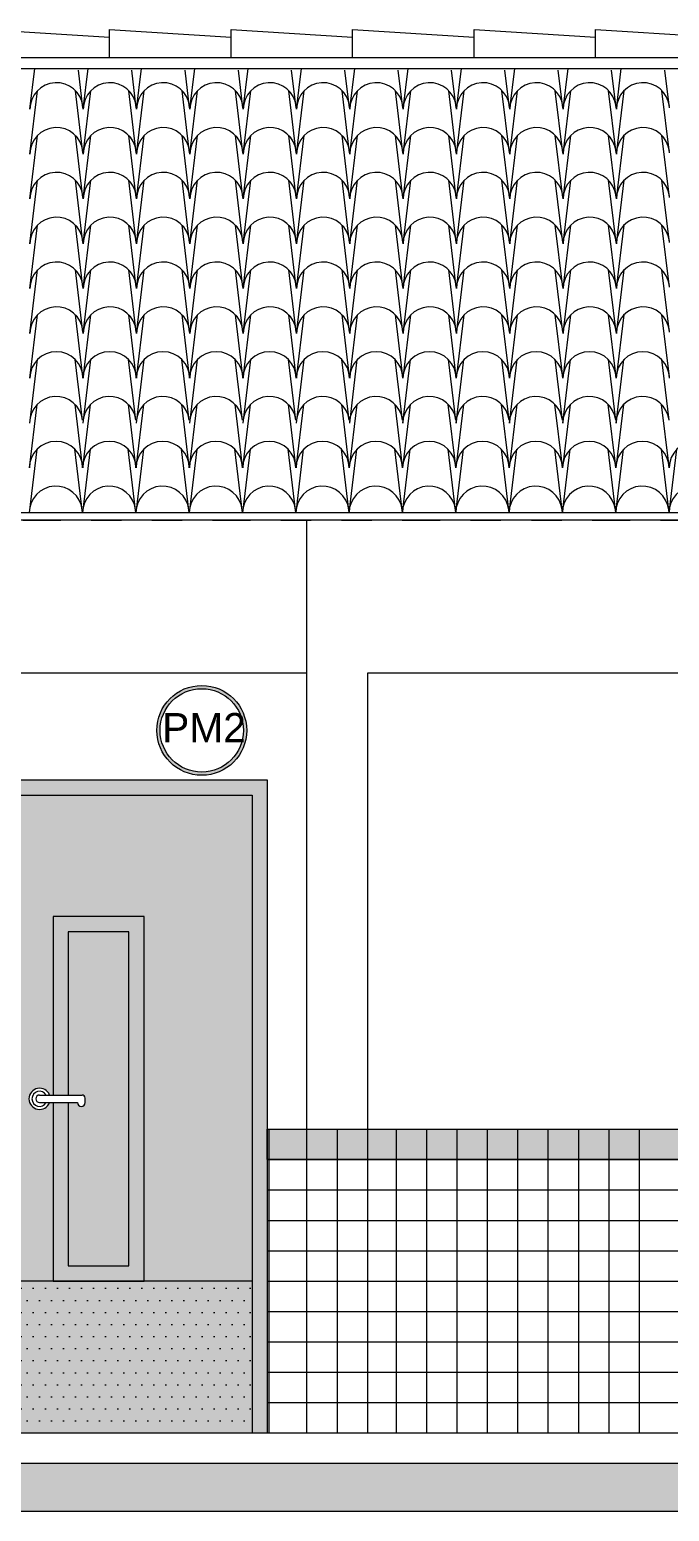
# Model space of a CAD drawing. Extents: x 183 to 373, y 23 to 105.
# Drawn here: x 248.399 to 250.505, y 46.322 to 51.2 of the extents above; entities that cross this region are included whole.
import ezdxf

# ---------------------------------------------------------------- set-up
doc = ezdxf.new("R2010")
doc.units = 0
doc.header["$LTSCALE"] = 0.005
doc.linetypes.add('C5', pattern=[60, 50, -5, 0, -5])
doc.linetypes.add('TRAÇO-2PTOS_P', pattern=[0.625, 0.25, -0.125, 0, -0.125, 0, -0.125])
doc.layers.get('0').update_dxf_attribs({"linetype": 'CONTINUOUS'})
for name, color, linetype in [('01', 1, 'CONTINUOUS'), ('02', 2, 'CONTINUOUS'), ('0_HATCH', 1, 'CONTINUOUS'), ('252', 252, 'CONTINUOUS'), ('A-01', 1, 'CONTINUOUS'), ('A-CHAO_FACHADA', 8, 'CONTINUOUS'), ('A-HACH', 1, 'CONTINUOUS'), ('ARQ-EXO-1_100', 251, 'C5'), ('ARQ-HTC', 9, 'CONTINUOUS'), ('ARQ-SMB-1_100', 1, 'CONTINUOUS'), ('ARQ-TXT-1_075', 2, 'CONTINUOUS'), ('BL-AR-TELHA 2', 2, 'CONTINUOUS'), ('TELHA', 3, 'CONTINUOUS')]:
    doc.layers.add(name, color=color, linetype=linetype)
doc.styles.add('ESC-50-A20', font='arial.ttf', dxfattribs={"height": 0.1})

msp = doc.modelspace()

# ---------------------------------------------------------------- hatches: boundary and pattern name
h = msp.add_hatch()
h.set_pattern_fill('DOTS', color=1, scale=0.025, style=0)
h.set_pattern_definition([(0, (248.331362, 46.58033), (0.0198438, 0.0396875), [0, -0.0396875])])
h.paths.add_polyline_path([(249.1314, 47.0803), (248.3314, 47.0803), (248.3314, 46.5803), (249.1314, 46.5803)])
at = {"layer": '01'}
for points in [[(249.1314, 48.6803), (248.3314, 48.6803), (248.3314, 47.0803), (248.4756, 47.0803), (248.4756, 47.4678), (248.4756, 47.6678), (248.4641, 47.6678, -5.415339), (248.4641, 47.6928), (248.4756, 47.6928), (248.4756, 48.2803), (248.7756, 48.2803), (248.7756, 47.4678), (248.7756, 47.0803), (249.1314, 47.0803)], [(249.1314, 47.0803), (248.3314, 47.0803), (248.3314, 46.5803), (249.1314, 46.5803)]]:
    msp.add_hatch(color=40, dxfattribs=at).paths.add_polyline_path(points)
at = {"layer": '0_HATCH'}
for points in [[(249.1814, 48.7303), (248.2814, 48.7303), (248.2814, 46.5803), (248.3314, 46.5803), (248.3314, 48.6803), (249.1314, 48.6803), (249.1314, 46.5803), (249.1814, 46.5803)], [(248.7756, 48.2803), (248.4756, 48.2803), (248.4756, 47.6928), (248.5256, 47.6928), (248.5256, 48.2303), (248.7256, 48.2303), (248.7256, 47.4678), (248.7256, 47.1303), (248.5256, 47.1303), (248.5256, 47.4678), (248.5256, 47.6678), (248.4756, 47.6678), (248.4756, 47.4678), (248.4756, 47.0803), (248.7756, 47.0803), (248.7756, 47.4678)], [(249.1814, 47.5803), (256.3908, 47.5803), (256.3908, 47.4803), (249.1814, 47.4803)]]:
    msp.add_hatch(color=160, dxfattribs=at).paths.add_polyline_path(points)
at = {"layer": 'A-HACH'}
msp.add_hatch(color=254, dxfattribs=at).paths.add_polyline_path([(206.7713, 46.4803), (206.7713, 46.3223), (267.1607, 46.3223), (267.1607, 46.4803)])
at = {"layer": 'ARQ-HTC'}
h = msp.add_hatch(color=256, dxfattribs=at)
h.dxf.hatch_style = 1
h.set_gradient(color1=(132, 132, 132), one_color=1, tint=1, name='INVHEMISPHERICAL')
h.paths.add_polyline_path([(248.7256, 48.2303), (248.5256, 48.2303), (248.5256, 47.6928), (248.5714, 47.6928, -0.414214), (248.5814, 47.6828), (248.5814, 47.6678, -1), (248.5564, 47.6678), (248.5256, 47.6678), (248.5256, 47.4678), (248.5256, 47.1303), (248.7256, 47.1303), (248.7256, 47.4678)])
at = {"layer": 'ARQ-SMB-1_100'}
h = msp.add_hatch(color=252, dxfattribs=at)
edge = h.paths.add_edge_path()
edge.add_arc((248.9655, 48.8931), 0.1479, 0, 360)
edge = h.paths.add_edge_path(flags=17)
edge.add_arc((248.9655, 48.8931), 0.1372, 0, 360)

# ---------------------------------------------------------------- linework, layer by layer
at = {"color": 1}
for p, q in [((248.4314, 47.6928), (248.5714, 47.6928)), ((248.4314, 47.6678), (248.5564, 47.6678)), ((248.5814, 47.6678), (248.5814, 47.6828)), ((249.1314, 47.0803), (248.3314, 47.0803))]:
    msp.add_line(p, q, dxfattribs=at)
at = {"color": 2}
msp.add_lwpolyline([(248.3314, 46.5803), (248.3314, 48.6803), (249.1314, 48.6803), (249.1314, 46.5803)], dxfattribs=at)
at = {"color": 1}
for points in [[(248.7756, 47.4678), (248.7756, 48.2803), (248.4756, 48.2803), (248.4756, 47.6928)], [(248.7256, 48.2303), (248.5256, 48.2303), (248.5256, 47.6928)], [(248.7256, 47.4678), (248.7256, 48.2303)], [(248.4756, 47.6678), (248.4756, 47.4678)], [(248.5256, 47.6678), (248.5256, 47.4678)], [(248.4756, 47.4678), (248.4756, 47.0803), (248.7756, 47.0803), (248.7756, 47.4678)], [(248.5256, 47.4678), (248.5256, 47.1303), (248.7256, 47.1303), (248.7256, 47.4678)]]:
    msp.add_lwpolyline(points, dxfattribs=at)
for centre, radius, start, end in [((248.4314, 47.6803), 0.035, 20.9248, 339.0752), ((248.4314, 47.6803), 0.025, 30, 330), ((248.4314, 47.6803), 0.0125, 90, 270), ((248.5689, 47.6678), 0.0125, 180, 0), ((248.5714, 47.6828), 0.01, 0, 90)]:
    msp.add_arc(centre, radius, start, end, dxfattribs=at)
at = {"layer": '01', "color": 251}
for p, q in [((249.1873, 46.5803, 16.6132), (249.1873, 47.5803, 16.6132)), ((249.4117, 47.5803, 13.2905), (249.4117, 46.5803, 13.2905)), ((249.1814, 47.4803, -6.6453), (256.3908, 47.4803, -6.6453)), ((249.5117, 47.4803, -6.6453), (253.3417, 47.4803, -6.6453))]:
    msp.add_line(p, q, dxfattribs=at)
at = {"layer": '01', "color": 251, "elevation": 3.3226}
msp.add_lwpolyline([(249.5067, 47.5803), (249.5117, 47.5803)], dxfattribs=at)
at = {"layer": '02', "color": 253, "linetype": 'Continuous'}
msp.add_lwpolyline([(248.2814, 46.5803), (248.2814, 48.7303), (249.1814, 48.7303), (249.1814, 46.5803)], dxfattribs=at)
at = {"layer": '252', "linetype": 'Continuous'}
for p, q in [((249.1873, 46.5803, 16.6132), (249.1873, 47.5803, 16.6132)), ((249.6067, 46.5803, 13.2905), (249.6067, 47.5803, 13.2905)), ((249.7067, 46.5803, 13.2905), (249.7067, 47.5803, 13.2905)), ((249.8067, 46.5803, 13.2905), (249.8067, 47.5803, 13.2905)), ((249.9067, 46.5803, 13.2905), (249.9067, 47.5803, 13.2905)), ((250.0067, 46.5803, 13.2905), (250.0067, 47.5803, 13.2905)), ((250.1067, 46.5803, 13.2905), (250.1067, 47.5803, 13.2905)), ((250.1067, 46.5803, 13.2905), (250.1067, 47.5803, 13.2905)), ((250.2067, 46.5803, 13.2905), (250.2067, 47.5803, 13.2905)), ((250.3067, 46.5803, 13.2905), (250.3067, 47.5803, 13.2905)), ((250.4067, 46.5803, 13.2905), (250.4067, 47.5803, 13.2905)), ((250.4067, 46.5803, 13.2905), (250.4067, 47.5803, 13.2905)), ((249.1814, 47.3803, -1.9488), (256.3908, 47.3803, -1.9673)), ((249.5117, 47.3803, -0.6848), (253.3417, 47.3803, -1.3071)), ((249.1814, 47.2803, -1.9488), (256.3908, 47.2803, -1.9673)), ((249.5117, 47.2803, -0.6848), (253.3417, 47.2803, -1.3071)), ((249.1814, 47.1803, -1.9488), (256.3908, 47.1803, -1.9673)), ((249.5117, 47.1803, -0.6848), (253.3417, 47.1803, -1.3071)), ((249.1814, 47.0803, -1.9488), (257.4373, 47.0803, -1.97)), ((249.5117, 47.0803, -0.6848), (253.3417, 47.0803, -1.3071)), ((249.1814, 46.9803, -1.9488), (256.3908, 46.9803, -1.9673)), ((249.5117, 46.9803, -0.6848), (253.3417, 46.9803, -1.3071)), ((249.1814, 46.8803, -1.9488), (256.3908, 46.8803, -1.9673)), ((249.5117, 46.8803, -0.6848), (253.3417, 46.8803, -1.3071)), ((249.1814, 46.7803, -1.9488), (256.3908, 46.7803, -1.9673)), ((249.5117, 46.7803, -0.6848), (253.3417, 46.7803, -1.3071)), ((249.1814, 46.6803, -1.9488), (256.3908, 46.6803, -1.9673)), ((249.5117, 46.6803, -0.6848), (253.3417, 46.6803, -1.3071))]:
    msp.add_line(p, q, dxfattribs=at)
at = {"layer": '252', "linetype": 'Continuous', "elevation": 3.3226}
for points in [[(249.1814, 47.5803), (256.3908, 47.5803)], [(249.5117, 47.5803), (253.3417, 47.5803)], [(256.3908, 47.4803), (249.1814, 47.4803)], [(253.3417, 47.4803), (249.5117, 47.4803)]]:
    msp.add_lwpolyline(points, dxfattribs=at)
msp.add_lwpolyline([(249.1814, 47.5803), (256.3908, 47.5803), (256.3908, 47.4803), (249.1814, 47.4803)], close=True, dxfattribs=at)
at = {"layer": 'A-01', "color": 3}
for p, q in [((248.2621, 51.1998), (248.6621, 51.1753)), ((248.6621, 51.1077), (248.6621, 51.1998)), ((248.6621, 51.1998), (249.0621, 51.1753)), ((249.0621, 51.1077), (249.0621, 51.1998)), ((249.0621, 51.1998), (249.4621, 51.1753)), ((249.4621, 51.1077), (249.4621, 51.1998)), ((249.4621, 51.1998), (249.8621, 51.1753)), ((249.8621, 51.1077), (249.8621, 51.1998)), ((249.8621, 51.1998), (250.2621, 51.1753)), ((250.2621, 51.1077), (250.2621, 51.1998)), ((250.2621, 51.1998), (250.6621, 51.1753)), ((212.5123, 51.1077), (261.8473, 51.1077)), ((212.5123, 51.0717), (261.8473, 51.0717)), ((249.3117, 46.5803, 13.2905), (249.3117, 49.5853, 13.2905)), ((249.3123, 49.0811), (245.4323, 49.0811)), ((249.5117, 49.0811, 13.2905), (249.5117, 46.5803, 13.2905)), ((253.3417, 49.0811), (249.5117, 49.0811))]:
    msp.add_line(p, q, dxfattribs=at)
at = {"layer": 'A-01', "color": 5}
msp.add_line((208.0123, 46.5803), (266.3623, 46.5803), dxfattribs=at)
at = {"layer": 'A-01', "color": 8}
msp.add_line((267.1607, 46.3223), (206.7713, 46.3223), dxfattribs=at)
at = {"layer": 'A-CHAO_FACHADA', "color": 6}
msp.add_line((267.1607, 46.4803), (206.7713, 46.4803), dxfattribs=at)
at = {"layer": 'ARQ-EXO-1_100', "color": 252, "linetype": 'TRAÇO-2PTOS_P', "ltscale": 100}
for p, q in [((205.8759, 49.5853), (267.1857, 49.5853)), ((205.8759, 46.5803), (267.1857, 46.5803))]:
    msp.add_line(p, q, dxfattribs=at)
at = {"layer": 'ARQ-SMB-1_100', "color": 252}
for radius in [0.1479, 0.1372]:
    msp.add_circle((248.9655, 48.8931), radius, dxfattribs=at)
at = {"layer": 'BL-AR-TELHA 2'}
for p, q in [((248.3997, 50.9375), (248.4159, 51.0717)), ((248.5753, 50.9375), (248.5914, 51.0717)), ((248.7509, 50.9375), (248.767, 51.0717)), ((248.9264, 50.9375), (248.9426, 51.0717)), ((249.102, 50.9375), (249.1182, 51.0717)), ((249.2776, 50.9375), (249.2937, 51.0717)), ((249.4531, 50.9375), (249.4693, 51.0717)), ((249.6287, 50.9375), (249.6449, 51.0717)), ((249.8043, 50.9375), (249.8204, 51.0717)), ((249.9799, 50.9375), (249.996, 51.0717)), ((250.1554, 50.9375), (250.1716, 51.0717)), ((250.331, 50.9375), (250.3471, 51.0717)), ((248.5742, 50.9423), (248.5593, 51.066)), ((248.7497, 50.9423), (248.7348, 51.066)), ((248.9253, 50.9423), (248.9104, 51.066)), ((249.1009, 50.9423), (249.086, 51.066)), ((249.2764, 50.9423), (249.2615, 51.066)), ((249.452, 50.9423), (249.4371, 51.066)), ((249.6276, 50.9423), (249.6127, 51.066)), ((249.8031, 50.9423), (249.7882, 51.066)), ((249.9787, 50.9423), (249.9638, 51.066)), ((250.1543, 50.9423), (250.1394, 51.066)), ((250.3299, 50.9423), (250.315, 51.066)), ((250.5054, 50.9423), (250.4905, 51.066)), ((248.3997, 50.79), (248.4249, 50.9989)), ((248.5742, 50.7947), (248.5496, 50.9989)), ((248.5753, 50.79), (248.6005, 50.9989)), ((248.7497, 50.7947), (248.7251, 50.9989)), ((248.7509, 50.79), (248.776, 50.9989)), ((248.9253, 50.7947), (248.9007, 50.9989)), ((248.9264, 50.79), (248.9516, 50.9989)), ((249.1009, 50.7947), (249.0763, 50.9989)), ((249.102, 50.79), (249.1272, 50.9989)), ((249.2764, 50.7947), (249.2519, 50.9989)), ((249.2776, 50.79), (249.3027, 50.9989)), ((249.452, 50.7947), (249.4274, 50.9989)), ((249.4531, 50.79), (249.4783, 50.9989)), ((249.6276, 50.7947), (249.603, 50.9989)), ((249.6287, 50.79), (249.6539, 50.9989)), ((249.8031, 50.7947), (249.7786, 50.9989)), ((249.8043, 50.79), (249.8294, 50.9989)), ((249.9787, 50.7947), (249.9541, 50.9989)), ((249.9799, 50.79), (250.005, 50.9989)), ((250.1543, 50.7947), (250.1297, 50.9989)), ((250.1554, 50.79), (250.1806, 50.9989)), ((250.3299, 50.7947), (250.3053, 50.9989)), ((250.331, 50.79), (250.3561, 50.9989)), ((250.5054, 50.7947), (250.4808, 50.9989)), ((248.3997, 50.6424), (248.4249, 50.8514)), ((248.5742, 50.6472), (248.5496, 50.8514)), ((248.5753, 50.6424), (248.6005, 50.8514)), ((248.7497, 50.6472), (248.7251, 50.8514)), ((248.7509, 50.6424), (248.776, 50.8514)), ((248.9253, 50.6472), (248.9007, 50.8514)), ((248.9264, 50.6424), (248.9516, 50.8514)), ((249.1009, 50.6472), (249.0763, 50.8514)), ((249.102, 50.6424), (249.1272, 50.8514)), ((249.2764, 50.6472), (249.2519, 50.8514)), ((249.2776, 50.6424), (249.3027, 50.8514)), ((249.452, 50.6472), (249.4274, 50.8514)), ((249.4531, 50.6424), (249.4783, 50.8514)), ((249.6276, 50.6472), (249.603, 50.8514)), ((249.6287, 50.6424), (249.6539, 50.8514)), ((249.8031, 50.6472), (249.7786, 50.8514)), ((249.8043, 50.6424), (249.8294, 50.8514)), ((249.9787, 50.6472), (249.9541, 50.8514)), ((249.9799, 50.6424), (250.005, 50.8514)), ((250.1543, 50.6472), (250.1297, 50.8514)), ((250.1554, 50.6424), (250.1806, 50.8514)), ((250.3299, 50.6472), (250.3053, 50.8514)), ((250.331, 50.6424), (250.3561, 50.8514)), ((250.5054, 50.6472), (250.4808, 50.8514)), ((248.3997, 50.4949), (248.4249, 50.7038)), ((248.5742, 50.4996), (248.5496, 50.7038)), ((248.5753, 50.4949), (248.6005, 50.7038)), ((248.7497, 50.4996), (248.7251, 50.7038)), ((248.7509, 50.4949), (248.776, 50.7038)), ((248.9253, 50.4996), (248.9007, 50.7038)), ((248.9264, 50.4949), (248.9516, 50.7038)), ((249.1009, 50.4996), (249.0763, 50.7038)), ((249.102, 50.4949), (249.1272, 50.7038)), ((249.2764, 50.4996), (249.2519, 50.7038)), ((249.2776, 50.4949), (249.3027, 50.7038)), ((249.452, 50.4996), (249.4274, 50.7038)), ((249.4531, 50.4949), (249.4783, 50.7038)), ((249.6276, 50.4996), (249.603, 50.7038)), ((249.6287, 50.4949), (249.6539, 50.7038)), ((249.8031, 50.4996), (249.7786, 50.7038)), ((249.8043, 50.4949), (249.8294, 50.7038)), ((249.9787, 50.4996), (249.9541, 50.7038)), ((249.9799, 50.4949), (250.005, 50.7038)), ((250.1543, 50.4996), (250.1297, 50.7038)), ((250.1554, 50.4949), (250.1806, 50.7038)), ((250.3299, 50.4996), (250.3053, 50.7038)), ((250.331, 50.4949), (250.3561, 50.7038)), ((250.5054, 50.4996), (250.4808, 50.7038)), ((248.3997, 50.3473), (248.4249, 50.5563)), ((248.5742, 50.3521), (248.5496, 50.5563)), ((248.5753, 50.3473), (248.6005, 50.5563)), ((248.7497, 50.3521), (248.7251, 50.5563)), ((248.7509, 50.3473), (248.776, 50.5563)), ((248.9253, 50.3521), (248.9007, 50.5563)), ((248.9264, 50.3473), (248.9516, 50.5563)), ((249.1009, 50.3521), (249.0763, 50.5563)), ((249.102, 50.3473), (249.1272, 50.5563)), ((249.2764, 50.3521), (249.2519, 50.5563)), ((249.2776, 50.3473), (249.3027, 50.5563)), ((249.452, 50.3521), (249.4274, 50.5563)), ((249.4531, 50.3473), (249.4783, 50.5563)), ((249.6276, 50.3521), (249.603, 50.5563)), ((249.6287, 50.3473), (249.6539, 50.5563)), ((249.8031, 50.3521), (249.7786, 50.5563)), ((249.8043, 50.3473), (249.8294, 50.5563)), ((249.9787, 50.3521), (249.9541, 50.5563)), ((249.9799, 50.3473), (250.005, 50.5563)), ((250.1543, 50.3521), (250.1297, 50.5563)), ((250.1554, 50.3473), (250.1806, 50.5563)), ((250.3299, 50.3521), (250.3053, 50.5563)), ((250.331, 50.3473), (250.3561, 50.5563)), ((250.5054, 50.3521), (250.4808, 50.5563)), ((248.3997, 50.1998), (248.4249, 50.4087)), ((248.5742, 50.2045), (248.5496, 50.4087)), ((248.5753, 50.1998), (248.6005, 50.4087)), ((248.7497, 50.2045), (248.7251, 50.4087)), ((248.7509, 50.1998), (248.776, 50.4087)), ((248.9253, 50.2045), (248.9007, 50.4087)), ((248.9264, 50.1998), (248.9516, 50.4087)), ((249.1009, 50.2045), (249.0763, 50.4087)), ((249.102, 50.1998), (249.1272, 50.4087)), ((249.2764, 50.2045), (249.2519, 50.4087)), ((249.2776, 50.1998), (249.3027, 50.4087)), ((249.452, 50.2045), (249.4274, 50.4087)), ((249.4531, 50.1998), (249.4783, 50.4087)), ((249.6276, 50.2045), (249.603, 50.4087)), ((249.6287, 50.1998), (249.6539, 50.4087)), ((249.8031, 50.2045), (249.7786, 50.4087)), ((249.8043, 50.1998), (249.8294, 50.4087)), ((249.9787, 50.2045), (249.9541, 50.4087)), ((249.9799, 50.1998), (250.005, 50.4087)), ((250.1543, 50.2045), (250.1297, 50.4087)), ((250.1554, 50.1998), (250.1806, 50.4087)), ((250.3299, 50.2045), (250.3053, 50.4087)), ((250.331, 50.1998), (250.3561, 50.4087)), ((250.5054, 50.2045), (250.4808, 50.4087)), ((248.3997, 50.0522), (248.4249, 50.2612)), ((248.5742, 50.057), (248.5496, 50.2612)), ((248.5753, 50.0522), (248.6005, 50.2612)), ((248.7497, 50.057), (248.7251, 50.2612)), ((248.7509, 50.0522), (248.776, 50.2612)), ((248.9253, 50.057), (248.9007, 50.2612)), ((248.9264, 50.0522), (248.9516, 50.2612)), ((249.1009, 50.057), (249.0763, 50.2612)), ((249.102, 50.0522), (249.1272, 50.2612)), ((249.2764, 50.057), (249.2519, 50.2612)), ((249.2776, 50.0522), (249.3027, 50.2612)), ((249.452, 50.057), (249.4274, 50.2612)), ((249.4531, 50.0522), (249.4783, 50.2612)), ((249.6276, 50.057), (249.603, 50.2612)), ((249.6287, 50.0522), (249.6539, 50.2612)), ((249.8031, 50.057), (249.7786, 50.2612)), ((249.8043, 50.0522), (249.8294, 50.2612)), ((249.9787, 50.057), (249.9541, 50.2612)), ((249.9799, 50.0522), (250.005, 50.2612)), ((250.1543, 50.057), (250.1297, 50.2612)), ((250.1554, 50.0522), (250.1806, 50.2612)), ((250.3299, 50.057), (250.3053, 50.2612)), ((250.331, 50.0522), (250.3561, 50.2612)), ((250.5054, 50.057), (250.4808, 50.2612)), ((248.3992, 49.9047), (248.4243, 50.1136)), ((248.573, 49.9142), (248.549, 50.1136)), ((248.5747, 49.9047), (248.5999, 50.1136)), ((248.7486, 49.9142), (248.7246, 50.1136)), ((248.7503, 49.9047), (248.7755, 50.1136)), ((248.9242, 49.9142), (248.9001, 50.1136)), ((248.9259, 49.9047), (248.951, 50.1136)), ((249.0997, 49.9142), (249.0757, 50.1136)), ((249.1014, 49.9047), (249.1266, 50.1136)), ((249.2753, 49.9142), (249.2513, 50.1136)), ((249.277, 49.9047), (249.3022, 50.1136)), ((249.4509, 49.9142), (249.4269, 50.1136)), ((249.4526, 49.9047), (249.4777, 50.1136)), ((249.6264, 49.9142), (249.6024, 50.1136)), ((249.6281, 49.9047), (249.6533, 50.1136)), ((249.802, 49.9142), (249.778, 50.1136)), ((249.8037, 49.9047), (249.8289, 50.1136)), ((249.9776, 49.9142), (249.9536, 50.1136)), ((249.9793, 49.9047), (250.0044, 50.1136)), ((250.1531, 49.9142), (250.1291, 50.1136)), ((250.1549, 49.9047), (250.18, 50.1136)), ((250.3287, 49.9142), (250.3047, 50.1136)), ((250.3304, 49.9047), (250.3556, 50.1136)), ((250.5043, 49.9142), (250.4803, 50.1136)), ((248.3986, 49.7571), (248.4237, 49.9661)), ((248.573, 49.7619), (248.5484, 49.9661)), ((248.5742, 49.7571), (248.5993, 49.9661)), ((248.7486, 49.7619), (248.724, 49.9661)), ((248.7497, 49.7571), (248.7749, 49.9661)), ((248.9242, 49.7619), (248.8996, 49.9661)), ((248.9253, 49.7571), (248.9505, 49.9661)), ((249.0997, 49.7619), (249.0751, 49.9661)), ((249.1009, 49.7571), (249.126, 49.9661)), ((249.2753, 49.7619), (249.2507, 49.9661)), ((249.2764, 49.7571), (249.3016, 49.9661)), ((249.4509, 49.7619), (249.4263, 49.9661)), ((249.452, 49.7571), (249.4772, 49.9661)), ((249.6264, 49.7619), (249.6019, 49.9661)), ((249.6276, 49.7571), (249.6527, 49.9661)), ((249.802, 49.7619), (249.7774, 49.9661)), ((249.8031, 49.7571), (249.8283, 49.9661)), ((249.9776, 49.7619), (249.953, 49.9661)), ((249.9787, 49.7571), (250.0039, 49.9661)), ((250.1531, 49.7619), (250.1286, 49.9661)), ((250.1543, 49.7571), (250.1794, 49.9661)), ((250.3287, 49.7619), (250.3041, 49.9661)), ((250.3299, 49.7571), (250.355, 49.9661)), ((250.5043, 49.7619), (250.4797, 49.9661)), ((248.398, 49.6096), (248.4232, 49.8185)), ((248.573, 49.6096), (248.5479, 49.8185)), ((248.5736, 49.6096), (248.5987, 49.8185)), ((248.7486, 49.6096), (248.7234, 49.8185)), ((248.7492, 49.6096), (248.7743, 49.8185)), ((248.9242, 49.6096), (248.899, 49.8185)), ((248.9247, 49.6096), (248.9499, 49.8185)), ((249.0997, 49.6096), (249.0746, 49.8185)), ((249.1003, 49.6096), (249.1255, 49.8185)), ((249.2753, 49.6096), (249.2501, 49.8185)), ((249.2759, 49.6096), (249.301, 49.8185)), ((249.4509, 49.6096), (249.4257, 49.8185)), ((249.4514, 49.6096), (249.4766, 49.8185)), ((249.6264, 49.6096), (249.6013, 49.8185)), ((249.627, 49.6096), (249.6522, 49.8185)), ((249.802, 49.6096), (249.7769, 49.8185)), ((249.8026, 49.6096), (249.8277, 49.8185)), ((249.9776, 49.6096), (249.9524, 49.8185)), ((249.9781, 49.6096), (250.0033, 49.8185)), ((250.1531, 49.6096), (250.128, 49.8185)), ((250.1537, 49.6096), (250.1789, 49.8185)), ((250.3287, 49.6096), (250.3036, 49.8185)), ((250.3293, 49.6096), (250.3544, 49.8185)), ((250.5043, 49.6096), (250.4791, 49.8185)), ((250.5049, 49.6096), (250.53, 49.8185))]:
    msp.add_line(p, q, dxfattribs=at)
for centre, start in [((248.4872, 50.9375), 6.5419), ((248.6628, 50.9375), 6.5419), ((248.8384, 50.9375), 6.5419), ((249.0139, 50.9375), 6.5419), ((249.1895, 50.9375), 6.5419), ((249.3651, 50.9375), 6.5419), ((249.5406, 50.9375), 6.5419), ((249.7162, 50.9375), 6.5419), ((249.8918, 50.9375), 6.5419), ((250.0674, 50.9375), 6.5419), ((250.2429, 50.9375), 6.5419), ((250.4185, 50.9375), 6.5419), ((248.4872, 50.79), 6.5419), ((248.6628, 50.79), 6.5419), ((248.8384, 50.79), 6.5419), ((249.0139, 50.79), 6.5419), ((249.1895, 50.79), 6.5419), ((249.3651, 50.79), 6.5419), ((249.5406, 50.79), 6.5419), ((249.7162, 50.79), 6.5419), ((249.8918, 50.79), 6.5419), ((250.0674, 50.79), 6.5419), ((250.2429, 50.79), 6.5419), ((250.4185, 50.79), 6.5419), ((248.4872, 50.6424), 6.5419), ((248.6628, 50.6424), 6.5419), ((248.8384, 50.6424), 6.5419), ((249.0139, 50.6424), 6.5419), ((249.1895, 50.6424), 6.5419), ((249.3651, 50.6424), 6.5419), ((249.5406, 50.6424), 6.5419), ((249.7162, 50.6424), 6.5419), ((249.8918, 50.6424), 6.5419), ((250.0674, 50.6424), 6.5419), ((250.2429, 50.6424), 6.5419), ((250.4185, 50.6424), 6.5419), ((248.4872, 50.4949), 6.5419), ((248.6628, 50.4949), 6.5419), ((248.8384, 50.4949), 6.5419), ((249.0139, 50.4949), 6.5419), ((249.1895, 50.4949), 6.5419), ((249.3651, 50.4949), 6.5419), ((249.5406, 50.4949), 6.5419), ((249.7162, 50.4949), 6.5419), ((249.8918, 50.4949), 6.5419), ((250.0674, 50.4949), 6.5419), ((250.2429, 50.4949), 6.5419), ((250.4185, 50.4949), 6.5419), ((248.4872, 50.3473), 6.5419), ((248.6628, 50.3473), 6.5419), ((248.8384, 50.3473), 6.5419), ((249.0139, 50.3473), 6.5419), ((249.1895, 50.3473), 6.5419), ((249.3651, 50.3473), 6.5419), ((249.5406, 50.3473), 6.5419), ((249.7162, 50.3473), 6.5419), ((249.8918, 50.3473), 6.5419), ((250.0674, 50.3473), 6.5419), ((250.2429, 50.3473), 6.5419), ((250.4185, 50.3473), 6.5419), ((248.4872, 50.1998), 6.5419), ((248.6628, 50.1998), 6.5419), ((248.8384, 50.1998), 6.5419), ((249.0139, 50.1998), 6.5419), ((249.1895, 50.1998), 6.5419), ((249.3651, 50.1998), 6.5419), ((249.5406, 50.1998), 6.5419), ((249.7162, 50.1998), 6.5419), ((249.8918, 50.1998), 6.5419), ((250.0674, 50.1998), 6.5419), ((250.2429, 50.1998), 6.5419), ((250.4185, 50.1998), 6.5419), ((248.4867, 50.0522), 0), ((248.6622, 50.0522), 0), ((248.8378, 50.0522), 0), ((249.0134, 50.0522), 0), ((249.1889, 50.0522), 0), ((249.3645, 50.0522), 0), ((249.5401, 50.0522), 0), ((249.7156, 50.0522), 0), ((249.8912, 50.0522), 0), ((250.0668, 50.0522), 0), ((250.2424, 50.0522), 0), ((250.4179, 50.0522), 0), ((248.4861, 49.9047), 6.5419), ((248.6617, 49.9047), 6.5419), ((248.8372, 49.9047), 6.5419), ((249.0128, 49.9047), 6.5419), ((249.1884, 49.9047), 6.5419), ((249.3639, 49.9047), 6.5419), ((249.5395, 49.9047), 6.5419), ((249.7151, 49.9047), 6.5419), ((249.8906, 49.9047), 6.5419), ((250.0662, 49.9047), 6.5419), ((250.2418, 49.9047), 6.5419), ((250.4174, 49.9047), 6.5419), ((248.4855, 49.7571), 0), ((248.6611, 49.7571), 0), ((248.8367, 49.7571), 0), ((249.0122, 49.7571), 0), ((249.1878, 49.7571), 0), ((249.3634, 49.7571), 0), ((249.5389, 49.7571), 0), ((249.7145, 49.7571), 0), ((249.8901, 49.7571), 0), ((250.0656, 49.7571), 0), ((250.2412, 49.7571), 0), ((250.4168, 49.7571), 0), ((250.5924, 49.7571), 0), ((248.485, 49.6096), 6.5419), ((248.6605, 49.6096), 6.5419), ((248.8361, 49.6096), 6.5419), ((249.0117, 49.6096), 6.5419), ((249.1872, 49.6096), 6.5419), ((249.3628, 49.6096), 6.5419), ((249.5384, 49.6096), 6.5419), ((249.7139, 49.6096), 6.5419), ((249.8895, 49.6096), 6.5419), ((250.0651, 49.6096), 6.5419), ((250.2406, 49.6096), 6.5419), ((250.4162, 49.6096), 6.5419), ((250.5918, 49.6096), 6.5419)]:
    msp.add_arc(centre, 0.0875, start, 180, dxfattribs=at)
at = {"layer": 'TELHA'}
for p, q in [((266.785, 49.6096), (207.5745, 49.6096)), ((266.7776, 49.5853), (207.5981, 49.5853))]:
    msp.add_line(p, q, dxfattribs=at)

# ---------------------------------------------------------------- texts
at = {"layer": 'ARQ-TXT-1_075', "style": 'ESC-50-A20'}
msp.add_attdef('PM2', (248.835, 48.8541), '', height=0.096, dxfattribs=at)

doc.saveas('drawing.dxf')
